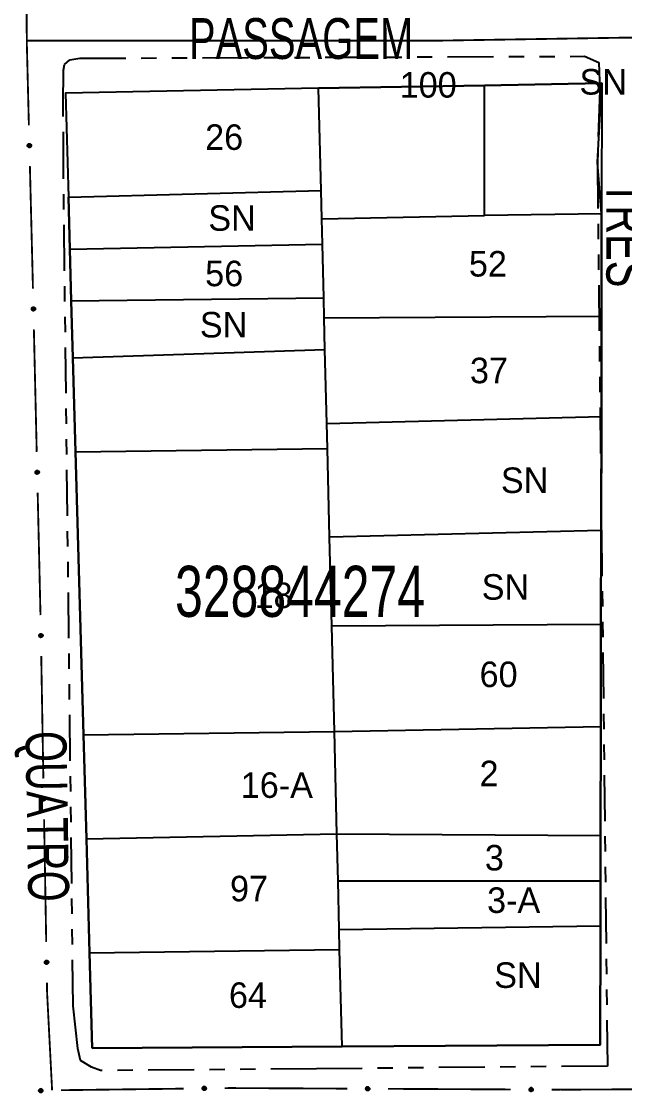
# Model space of a CAD drawing. Extents: x 203604 to 204690, y 4848469 to 4850418.
# Drawn here: x 204413.1 to 204472.2, y 4848730.3 to 4848835.2 of the extents above; entities that cross this region are included whole.
import ezdxf
from ezdxf.enums import TextEntityAlignment as Align

# ---------------------------------------------------------------- set-up
doc = ezdxf.new("R2010")
doc.units = 0
doc.header["$LTSCALE"] = 1.5
doc.header["$MEASUREMENT"] = 0
doc.linetypes.add('TRACO_25', pattern=[8, 3, -1, 1, -1, 1, -1])
for name, color, linetype in [('CD_MALHA_LOTES', 7, 'CONTINUOUS'), ('CD_TXT_QUADRA', 2, 'CONTINUOUS'), ('RU-QUADRA', 210, 'CONTINUOUS'), ('SV-EIXO-RUA-N-PAV', 6, 'CONTINUOUS'), ('SV-RUA-NAO-PAV', 7, 'CONTINUOUS'), ('SV-TXT-RUA-N-PAV', 7, 'CONTINUOUS'), ('Th_NmrPort', 7, 'CONTINUOUS')]:
    doc.layers.add(name, color=color, linetype=linetype)
doc.styles.add('ARIAL', font='ARIAL.SHX')

msp = doc.modelspace()

# ---------------------------------------------------------------- linework, layer by layer
at = {"layer": 'CD_MALHA_LOTES', "linetype": 'Continuous', "flags": 128}
for points in [[(204458.47, 4848828.95), (204469.95, 4848829.16)], [(204469.95, 4848829.16), (204469.93, 4848816.36)], [(204442.23, 4848828.67), (204417.45, 4848828.18)], [(204417.45, 4848828.18), (204417.74, 4848818.01)], [(204442.23, 4848828.67), (204458.47, 4848828.95)], [(204442.47, 4848818.65), (204442.23, 4848828.67)], [(204458.47, 4848816.2), (204458.47, 4848828.95)], [(204417.74, 4848818.01), (204442.47, 4848818.65)], [(204442.54, 4848815.87), (204442.47, 4848818.65)], [(204417.88, 4848812.92), (204417.74, 4848818.01)], [(204442.54, 4848815.87), (204458.47, 4848816.2)], [(204442.6, 4848813.4), (204442.54, 4848815.87)], [(204469.93, 4848816.36), (204458.47, 4848816.2)], [(204469.93, 4848816.36), (204469.91, 4848806.35)], [(204417.88, 4848812.92), (204442.6, 4848813.4)], [(204442.73, 4848808.15), (204442.6, 4848813.4)], [(204418.02, 4848807.84), (204417.88, 4848812.92)], [(204418.02, 4848807.84), (204442.73, 4848808.15)], [(204442.78, 4848806.18), (204442.73, 4848808.15)], [(204418.18, 4848802.26), (204418.02, 4848807.84)], [(204442.78, 4848806.18), (204469.91, 4848806.35)], [(204442.85, 4848803.07), (204442.78, 4848806.18)], [(204469.91, 4848806.35), (204469.9, 4848796.51)], [(204418.18, 4848802.26), (204442.85, 4848803.07)], [(204443.03, 4848795.85), (204442.85, 4848803.07)], [(204418.44, 4848793.07), (204418.18, 4848802.26)], [(204443.03, 4848795.85), (204469.9, 4848796.51)], [(204443.09, 4848793.38), (204443.03, 4848795.85)], [(204469.9, 4848796.51), (204469.88, 4848785.35)], [(204418.44, 4848793.07), (204443.09, 4848793.38)], [(204419.21, 4848765.34), (204418.44, 4848793.07)], [(204443.3, 4848784.7), (204443.09, 4848793.38)], [(204469.88, 4848785.35), (204443.3, 4848784.7)], [(204469.88, 4848785.35), (204469.86, 4848776.16)], [(204443.51, 4848776), (204443.3, 4848784.7)], [(204469.86, 4848776.16), (204443.51, 4848776)], [(204443.77, 4848765.66), (204443.51, 4848776)], [(204469.86, 4848776.16), (204469.84, 4848766.16)], [(204419.21, 4848765.34), (204443.77, 4848765.66)], [(204419.5, 4848755.16), (204419.21, 4848765.34)], [(204443.77, 4848765.66), (204469.84, 4848766.16)], [(204444.01, 4848755.66), (204443.77, 4848765.66)], [(204469.84, 4848766.16), (204469.83, 4848755.49)], [(204419.5, 4848755.16), (204444.01, 4848755.66)], [(204419.81, 4848744), (204419.5, 4848755.16)], [(204444.01, 4848755.66), (204469.83, 4848755.49)], [(204444.13, 4848751.06), (204444.01, 4848755.66)], [(204469.83, 4848755.49), (204469.82, 4848751.06)], [(204444.24, 4848746.29), (204444.13, 4848751.06)], [(204444.13, 4848751.06), (204469.82, 4848751.06)], [(204469.82, 4848751.06), (204469.81, 4848746.63)], [(204444.24, 4848746.29), (204469.81, 4848746.63)], [(204444.29, 4848744.33), (204444.24, 4848746.29)], [(204469.81, 4848746.63), (204469.79, 4848734.98)], [(204419.81, 4848744), (204444.29, 4848744.33)], [(204444.52, 4848734.82), (204444.29, 4848744.33)], [(204420.08, 4848734.65), (204419.81, 4848744)], [(204444.52, 4848734.82), (204420.08, 4848734.65)], [(204469.79, 4848734.98), (204444.52, 4848734.82)]]:
    msp.add_lwpolyline(points, dxfattribs=at)
at = {"layer": 'RU-QUADRA', "linetype": 'Continuous', "flags": 128}
msp.add_lwpolyline([(204420.08, 4848734.65), (204444.52, 4848734.82), (204469.79, 4848734.98), (204469.81, 4848746.63), (204469.82, 4848751.06), (204469.83, 4848755.49), (204469.84, 4848766.16), (204469.86, 4848776.16), (204469.88, 4848785.35), (204469.9, 4848796.51), (204469.91, 4848806.35), (204469.93, 4848816.36), (204469.52, 4848821.4), (204469.95, 4848829.16), (204458.47, 4848828.95), (204442.23, 4848828.67), (204417.45, 4848828.18), (204417.74, 4848818.01), (204417.88, 4848812.92), (204418.02, 4848807.84), (204418.18, 4848802.26), (204418.44, 4848793.07), (204419.21, 4848765.34), (204419.5, 4848755.16), (204419.81, 4848744)], close=True, dxfattribs=at)
at = {"layer": 'SV-EIXO-RUA-N-PAV', "const_width": 0.18}
for points in [[(204413.663624, 4848837.049675), (204413.668766, 4848834.049679)], [(204413.668766, 4848834.049679), (204413.67, 4848833.33)], [(204413.67, 4848833.33), (204413.876676, 4848825.05226)], [(204413.976516, 4848821.053506), (204414.226115, 4848811.056622)], [(204414.226115, 4848811.056622), (204414.25, 4848810.1)], [(204414.25, 4848810.1), (204414.274093, 4848809.057198)], [(204414.366486, 4848805.058265), (204414.643663, 4848793.061467)], [(204414.736055, 4848789.062534), (204415.013232, 4848777.065736)], [(204415.086861, 4848773.066423), (204415.295266, 4848761.068233)], [(204415.364735, 4848757.068836), (204415.57314, 4848745.070646)], [(204415.642609, 4848741.071249), (204415.659976, 4848740.0714)], [(204415.659976, 4848740.0714), (204415.66, 4848740.07)], [(204415.66, 4848740.07), (204416.121584, 4848731.083247)], [(204416.121584, 4848731.083247), (204416.15, 4848730.53)], [(204429.034278, 4848730.692529), (204417.035232, 4848730.541159)], [(204433.59, 4848730.75), (204433.033959, 4848730.742985)], [(204434.03391, 4848730.74782), (204433.59, 4848730.75)], [(204445.033775, 4848730.69329), (204434.03391, 4848730.74782)], [(204461.033578, 4848730.613975), (204449.033726, 4848730.673462)], [(204465.87, 4848730.59), (204465.033529, 4848730.594147)], [(204466.033516, 4848730.590847), (204465.87, 4848730.59)], [(204473.43, 4848730.63), (204466.033516, 4848730.590847)]]:
    msp.add_lwpolyline(points, dxfattribs=at)
at = {"layer": 'SV-EIXO-RUA-N-PAV', "linetype": 'TRACO_25', "const_width": 0.18, "flags": 128}
msp.add_lwpolyline([(204413.67, 4848833.33), (204453.77, 4848833.33), (204472.4, 4848833.63), (204484.58, 4848833.63), (204514.7, 4848833.83), (204529.32, 4848834.08), (204534.21, 4848834.23), (204567.8, 4848834.13), (204586.41, 4848834.59), (204599.31, 4848835.23), (204620.81, 4848835.82), (204632.53, 4848835.82), (204637, 4848834.8)], dxfattribs=at)
at = {"layer": 'SV-EIXO-RUA-N-PAV'}
for points in [[(204414.033056, 4848823.199266), (204414.068966, 4848823.166062), (204414.093039, 4848823.130182), (204414.104504, 4848823.094477), (204414.106408, 4848823.060284), (204414.104416, 4848823.025083), (204414.094578, 4848822.990037), (204414.075042, 4848822.953558), (204414.041987, 4848822.917302), (204414.00361, 4848822.895057), (204413.969207, 4848822.881944), (204413.933666, 4848822.877906), (204413.899503, 4848822.880414), (204413.863437, 4848822.891837), (204413.826662, 4848822.911995), (204413.791009, 4848822.946116), (204413.76765, 4848822.981454), (204413.757468, 4848823.016281), (204413.753634, 4848823.052036), (204413.756098, 4848823.087949), (204413.765954, 4848823.122296), (204413.786317, 4848823.159285), (204413.820461, 4848823.194028), (204413.85544, 4848823.217729), (204413.890114, 4848823.228398), (204413.925401, 4848823.231379), (204413.960731, 4848823.229811), (204413.996373, 4848823.221388), (204414.033056, 4848823.199266)], [(204414.427022, 4848807.203917), (204414.46287, 4848807.170646), (204414.486876, 4848807.134721), (204414.498274, 4848807.098994), (204414.500115, 4848807.064798), (204414.498057, 4848807.029601), (204414.488154, 4848806.994573), (204414.46855, 4848806.95813), (204414.435427, 4848806.921935), (204414.397009, 4848806.899762), (204414.362581, 4848806.886713), (204414.327034, 4848806.882741), (204414.292875, 4848806.885313), (204414.25683, 4848806.896803), (204414.220093, 4848806.91703), (204414.184504, 4848806.951217), (204414.16121, 4848806.986599), (204414.151093, 4848807.021444), (204414.147326, 4848807.057207), (204414.149857, 4848807.093115), (204414.159777, 4848807.127443), (204414.180209, 4848807.164395), (204414.214417, 4848807.199074), (204414.24944, 4848807.22271), (204414.284135, 4848807.233314), (204414.319427, 4848807.23623), (204414.354754, 4848807.234595), (204414.390379, 4848807.226106), (204414.427022, 4848807.203917)], [(204414.796591, 4848791.208185), (204414.832439, 4848791.174914), (204414.856446, 4848791.138989), (204414.867844, 4848791.103263), (204414.869684, 4848791.069066), (204414.867627, 4848791.03387), (204414.857723, 4848790.998841), (204414.83812, 4848790.962399), (204414.804997, 4848790.926204), (204414.766579, 4848790.904031), (204414.732151, 4848790.890982), (204414.696603, 4848790.88701), (204414.662445, 4848790.889582), (204414.6264, 4848790.901072), (204414.589663, 4848790.921299), (204414.554074, 4848790.955486), (204414.53078, 4848790.990868), (204414.520663, 4848791.025713), (204414.516895, 4848791.061476), (204414.519427, 4848791.097384), (204414.529346, 4848791.131712), (204414.549778, 4848791.168664), (204414.583987, 4848791.203343), (204414.61901, 4848791.226978), (204414.653704, 4848791.237583), (204414.688996, 4848791.240499), (204414.724323, 4848791.238864), (204414.759949, 4848791.230375), (204414.796591, 4848791.208185)], [(204415.159696, 4848775.211692), (204415.195352, 4848775.178216), (204415.219152, 4848775.142154), (204415.230345, 4848775.106363), (204415.23199, 4848775.072157), (204415.22973, 4848775.036972), (204415.219626, 4848775.002001), (204415.199814, 4848774.965672), (204415.166485, 4848774.929667), (204415.12794, 4848774.907715), (204415.093438, 4848774.894864), (204415.057868, 4848774.891095), (204415.023725, 4848774.893863), (204414.987746, 4848774.90556), (204414.951126, 4848774.925997), (204414.915733, 4848774.960387), (204414.892643, 4848774.995902), (204414.882725, 4848775.030805), (204414.879163, 4848775.066588), (204414.8819, 4848775.102481), (204414.892017, 4848775.136752), (204414.91266, 4848775.173586), (204414.947066, 4848775.208069), (204414.982225, 4848775.231503), (204415.016979, 4848775.241908), (204415.052287, 4848775.244622), (204415.087605, 4848775.242785), (204415.123181, 4848775.234091), (204415.159696, 4848775.211692)], [(204415.437569, 4848759.214105), (204415.473226, 4848759.180629), (204415.497026, 4848759.144567), (204415.508219, 4848759.108776), (204415.509863, 4848759.07457), (204415.507604, 4848759.039385), (204415.4975, 4848759.004414), (204415.477688, 4848758.968085), (204415.444358, 4848758.932081), (204415.405814, 4848758.910128), (204415.371312, 4848758.897277), (204415.335742, 4848758.893508), (204415.301599, 4848758.896276), (204415.26562, 4848758.907973), (204415.228999, 4848758.92841), (204415.193607, 4848758.9628), (204415.170517, 4848758.998315), (204415.160599, 4848759.033218), (204415.157037, 4848759.069001), (204415.159774, 4848759.104894), (204415.16989, 4848759.139165), (204415.190534, 4848759.175999), (204415.22494, 4848759.210482), (204415.260098, 4848759.233916), (204415.294853, 4848759.244321), (204415.330161, 4848759.247035), (204415.365478, 4848759.245198), (204415.401055, 4848759.236504), (204415.437569, 4848759.214105)], [(204415.715443, 4848743.216518), (204415.7511, 4848743.183042), (204415.7749, 4848743.14698), (204415.786093, 4848743.111189), (204415.787737, 4848743.076983), (204415.785478, 4848743.041798), (204415.775374, 4848743.006827), (204415.755562, 4848742.970498), (204415.722232, 4848742.934494), (204415.683687, 4848742.912541), (204415.649185, 4848742.89969), (204415.613615, 4848742.895921), (204415.579472, 4848742.898689), (204415.543494, 4848742.910386), (204415.506873, 4848742.930823), (204415.471481, 4848742.965213), (204415.44839, 4848743.000728), (204415.438473, 4848743.035631), (204415.434911, 4848743.071414), (204415.437648, 4848743.107307), (204415.447764, 4848743.141578), (204415.468408, 4848743.178412), (204415.502814, 4848743.212895), (204415.537972, 4848743.236329), (204415.572727, 4848743.246734), (204415.608035, 4848743.249448), (204415.643352, 4848743.247611), (204415.678928, 4848743.238917), (204415.715443, 4848743.216518)], [(204415.183947, 4848730.382577), (204415.151234, 4848730.346219), (204415.115685, 4848730.32166), (204415.080139, 4848730.309712), (204415.045975, 4848730.307343), (204415.01075, 4848730.308857), (204414.975573, 4848730.318218), (204414.938832, 4848730.337256), (204414.90213, 4848730.369815), (204414.879366, 4848730.407886), (204414.865787, 4848730.442108), (204414.861266, 4848730.477591), (204414.863309, 4848730.511785), (204414.874242, 4848730.548003), (204414.893898, 4848730.585048), (204414.927531, 4848730.621161), (204414.962549, 4848730.644999), (204414.997234, 4848730.655653), (204415.032934, 4848730.659972), (204415.068877, 4848730.657996), (204415.103354, 4848730.648608), (204415.140617, 4848730.62875), (204415.175821, 4848730.595081), (204415.199995, 4848730.560427), (204415.211134, 4848730.525901), (204415.214595, 4848730.490658), (204415.213506, 4848730.45531), (204415.205568, 4848730.419557), (204415.183947, 4848730.382577)], [(204431.179176, 4848730.609498), (204431.145531, 4848730.574001), (204431.109356, 4848730.550372), (204431.073513, 4848730.539349), (204431.039299, 4848730.537868), (204431.004125, 4848730.540294), (204430.969203, 4848730.550565), (204430.932968, 4848730.570549), (204430.897123, 4848730.60405), (204430.875353, 4848730.642698), (204430.862666, 4848730.677261), (204430.859067, 4848730.712848), (204430.861997, 4848730.746978), (204430.873865, 4848730.7829), (204430.894476, 4848730.819423), (204430.929034, 4848730.854652), (204430.964658, 4848730.877573), (204430.999607, 4848730.887325), (204431.035407, 4848730.890717), (204431.071287, 4848730.887809), (204431.105509, 4848730.87753), (204431.142245, 4848730.856712), (204431.176564, 4848730.822142), (204431.19983, 4848730.786872), (204431.21007, 4848730.752069), (204431.212616, 4848730.716748), (204431.210611, 4848730.68144), (204431.201749, 4848730.645905), (204431.179176, 4848730.609498)], [(204447.176883, 4848730.572585), (204447.14262, 4848730.537684), (204447.106035, 4848730.514695), (204447.070003, 4848730.504304), (204447.035769, 4848730.503423), (204447.000643, 4848730.506468), (204446.965907, 4848730.51735), (204446.930029, 4848730.537968), (204446.894777, 4848730.572093), (204446.87369, 4848730.611118), (204446.861613, 4848730.645898), (204446.858639, 4848730.681544), (204446.862168, 4848730.715617), (204446.874666, 4848730.751325), (204446.895915, 4848730.78748), (204446.931087, 4848730.822096), (204446.967108, 4848730.844388), (204447.002224, 4848730.853524), (204447.038078, 4848730.856286), (204447.073901, 4848730.852749), (204447.107937, 4848730.84187), (204447.144301, 4848730.820409), (204447.178007, 4848730.785242), (204447.200651, 4848730.749569), (204447.210278, 4848730.714591), (204447.212202, 4848730.679231), (204447.209577, 4848730.643963), (204447.200092, 4848730.60859), (204447.176883, 4848730.572585)], [(204463.176687, 4848730.49327), (204463.142423, 4848730.458369), (204463.105839, 4848730.43538), (204463.069807, 4848730.424989), (204463.035572, 4848730.424108), (204463.000447, 4848730.427152), (204462.96571, 4848730.438035), (204462.929832, 4848730.458653), (204462.894581, 4848730.492778), (204462.873494, 4848730.531803), (204462.861416, 4848730.566583), (204462.858443, 4848730.602228), (204462.861972, 4848730.636301), (204462.874469, 4848730.67201), (204462.895718, 4848730.708165), (204462.93089, 4848730.742781), (204462.966911, 4848730.765073), (204463.002027, 4848730.774209), (204463.037881, 4848730.776971), (204463.073704, 4848730.773434), (204463.107741, 4848730.762555), (204463.144105, 4848730.741094), (204463.177811, 4848730.705927), (204463.200454, 4848730.670254), (204463.210081, 4848730.635276), (204463.212006, 4848730.599916), (204463.209381, 4848730.564648), (204463.199895, 4848730.529275), (204463.176687, 4848730.49327)]]:
    msp.add_lwpolyline(points, close=True, dxfattribs=at)
for points in [[(204413.756098, 4848823.087949), (204413.76765, 4848822.981454)], [(204413.76177, 4848823.1008), (204413.77868, 4848822.970187)], [(204413.765954, 4848823.122296), (204413.791009, 4848822.946116)], [(204413.778652, 4848823.135345), (204413.808178, 4848822.9368)], [(204413.786317, 4848823.159285), (204413.826662, 4848822.911995)], [(204413.805014, 4848823.172857), (204413.844462, 4848822.904947)], [(204413.820461, 4848823.194028), (204413.863437, 4848822.891837)], [(204413.837003, 4848823.203684), (204413.880303, 4848822.890827)], [(204413.85544, 4848823.217729), (204413.899503, 4848822.880414)], [(204413.872095, 4848823.219575), (204413.916008, 4848822.882164)], [(204413.890114, 4848823.228398), (204413.933666, 4848822.877906)], [(204413.907391, 4848823.227281), (204413.94878, 4848822.881617)], [(204413.925401, 4848823.231379), (204413.969207, 4848822.881944)], [(204413.944256, 4848823.226836), (204413.988067, 4848822.893518)], [(204413.960731, 4848823.229811), (204414.00361, 4848822.895057)], [(204413.978529, 4848823.220867), (204414.023125, 4848822.910773)], [(204413.996373, 4848823.221388), (204414.041987, 4848822.917302)], [(204414.012938, 4848823.209442), (204414.056546, 4848822.938906)], [(204414.033056, 4848823.199266), (204414.075042, 4848822.953558)], [(204414.051882, 4848823.180385), (204414.084204, 4848822.97918)], [(204414.068966, 4848823.166062), (204414.094578, 4848822.990037)], [(204414.082777, 4848823.145668), (204414.09829, 4848823.016385)], [(204414.093039, 4848823.130182), (204414.104416, 4848823.025083)], [(204414.149857, 4848807.093115), (204414.16121, 4848806.986599)], [(204414.155553, 4848807.105955), (204414.17222, 4848806.975311)], [(204414.159777, 4848807.127443), (204414.184504, 4848806.951217)], [(204414.172499, 4848807.140469), (204414.201655, 4848806.941869)], [(204414.180209, 4848807.164395), (204414.220093, 4848806.91703)], [(204414.198931, 4848807.177931), (204414.23788, 4848806.909949)], [(204414.214417, 4848807.199074), (204414.25683, 4848806.896803)], [(204414.230977, 4848807.208699), (204414.273695, 4848806.895762)], [(204414.24944, 4848807.22271), (204414.292875, 4848806.885313)], [(204414.266099, 4848807.224524), (204414.309383, 4848806.887033)], [(204414.284135, 4848807.233314), (204414.327034, 4848806.882741)], [(204414.301409, 4848807.232165), (204414.342155, 4848806.886425)], [(204414.319427, 4848807.23623), (204414.362581, 4848806.886713)], [(204414.338273, 4848807.231652), (204414.381463, 4848806.898252)], [(204414.354754, 4848807.234595), (204414.397009, 4848806.899762)], [(204414.372535, 4848807.225619), (204414.416553, 4848806.915442)], [(204414.390379, 4848807.226106), (204414.435427, 4848806.921935)], [(204414.406922, 4848807.214129), (204414.450027, 4848806.943513)], [(204414.427022, 4848807.203917), (204414.46855, 4848806.95813)], [(204414.445812, 4848807.185), (204414.47776, 4848806.983735)], [(204414.46287, 4848807.170646), (204414.488154, 4848806.994573)], [(204414.476643, 4848807.150226), (204414.491915, 4848807.020914)], [(204414.486876, 4848807.134721), (204414.498057, 4848807.029601)], [(204414.519427, 4848791.097384), (204414.53078, 4848790.990868)], [(204414.525122, 4848791.110224), (204414.54179, 4848790.97958)], [(204414.529346, 4848791.131712), (204414.554074, 4848790.955486)], [(204414.542068, 4848791.144737), (204414.571225, 4848790.946138)], [(204414.549778, 4848791.168664), (204414.589663, 4848790.921299)], [(204414.568501, 4848791.1822), (204414.607449, 4848790.914217)], [(204414.583987, 4848791.203343), (204414.6264, 4848790.901072)], [(204414.600547, 4848791.212968), (204414.643264, 4848790.900031)], [(204414.61901, 4848791.226978), (204414.662445, 4848790.889582)], [(204414.635668, 4848791.228793), (204414.678953, 4848790.891301)], [(204414.653704, 4848791.237583), (204414.696603, 4848790.88701)], [(204414.670979, 4848791.236433), (204414.711724, 4848790.890694)], [(204414.688996, 4848791.240499), (204414.732151, 4848790.890982)], [(204414.707843, 4848791.23592), (204414.751033, 4848790.902521)], [(204414.724323, 4848791.238864), (204414.766579, 4848790.904031)], [(204414.742104, 4848791.229887), (204414.786123, 4848790.91971)], [(204414.759949, 4848791.230375), (204414.804997, 4848790.926204)], [(204414.776492, 4848791.218398), (204414.819596, 4848790.947781)], [(204414.796591, 4848791.208185), (204414.83812, 4848790.962399)], [(204414.815382, 4848791.189269), (204414.847329, 4848790.988004)], [(204414.832439, 4848791.174914), (204414.857723, 4848790.998841)], [(204414.846213, 4848791.154494), (204414.861484, 4848791.025183)], [(204414.856446, 4848791.138989), (204414.867627, 4848791.03387)], [(204414.8819, 4848775.102481), (204414.892643, 4848774.995902)], [(204414.887669, 4848775.115288), (204414.903587, 4848774.984551)], [(204414.892017, 4848775.136752), (204414.915733, 4848774.960387)], [(204414.904813, 4848775.149704), (204414.932831, 4848774.950941)], [(204414.91266, 4848775.173586), (204414.951126, 4848774.925997)], [(204414.931459, 4848775.187015), (204414.968872, 4848774.918813)], [(204414.947066, 4848775.208069), (204414.987746, 4848774.90556)], [(204414.963682, 4848775.217598), (204415.004604, 4848774.904422)], [(204414.982225, 4848775.231503), (204415.023725, 4848774.893863)], [(204414.998893, 4848775.233222), (204415.040243, 4848774.895488)], [(204415.016979, 4848775.241908), (204415.057868, 4848774.891095)], [(204415.034247, 4848775.24066), (204415.07301, 4848774.894692)], [(204415.052287, 4848775.244622), (204415.093438, 4848774.894864)], [(204415.071107, 4848775.239935), (204415.112385, 4848774.906294)], [(204415.087605, 4848775.242785), (204415.12794, 4848774.907715)], [(204415.105334, 4848775.233706), (204415.147573, 4848774.923282)], [(204415.123181, 4848775.234091), (204415.166485, 4848774.929667)], [(204415.139655, 4848775.22202), (204415.181207, 4848774.951161)], [(204415.159696, 4848775.211692), (204415.199814, 4848774.965672)], [(204415.178377, 4848775.192668), (204415.209171, 4848774.991223)], [(204415.195352, 4848775.178216), (204415.219626, 4848775.002001)], [(204415.209008, 4848775.157717), (204415.223538, 4848775.028321)], [(204415.219152, 4848775.142154), (204415.22973, 4848775.036972)], [(204415.159774, 4848759.104894), (204415.170517, 4848758.998315)], [(204415.165543, 4848759.117701), (204415.181461, 4848758.986964)], [(204415.16989, 4848759.139165), (204415.193607, 4848758.9628)], [(204415.182687, 4848759.152117), (204415.210704, 4848758.953354)], [(204415.190534, 4848759.175999), (204415.228999, 4848758.92841)], [(204415.209333, 4848759.189428), (204415.246745, 4848758.921226)], [(204415.22494, 4848759.210482), (204415.26562, 4848758.907973)], [(204415.241555, 4848759.220012), (204415.282478, 4848758.906835)], [(204415.260098, 4848759.233916), (204415.301599, 4848758.896276)], [(204415.276767, 4848759.235635), (204415.318116, 4848758.897901)], [(204415.294853, 4848759.244321), (204415.335742, 4848758.893508)], [(204415.312121, 4848759.243073), (204415.350884, 4848758.897105)], [(204415.330161, 4848759.247035), (204415.371312, 4848758.897277)], [(204415.348981, 4848759.242348), (204415.390259, 4848758.908707)], [(204415.365478, 4848759.245198), (204415.405814, 4848758.910128)], [(204415.383207, 4848759.236119), (204415.425447, 4848758.925695)], [(204415.401055, 4848759.236504), (204415.444358, 4848758.932081)], [(204415.417529, 4848759.224433), (204415.459081, 4848758.953574)], [(204415.437569, 4848759.214105), (204415.477688, 4848758.968085)], [(204415.456251, 4848759.195081), (204415.487044, 4848758.993637)], [(204415.473226, 4848759.180629), (204415.4975, 4848759.004414)], [(204415.486882, 4848759.160131), (204415.501412, 4848759.030734)], [(204415.497026, 4848759.144567), (204415.507604, 4848759.039385)], [(204415.437648, 4848743.107307), (204415.44839, 4848743.000728)], [(204415.443417, 4848743.120114), (204415.459335, 4848742.989377)], [(204415.447764, 4848743.141578), (204415.471481, 4848742.965213)], [(204415.46056, 4848743.15453), (204415.488578, 4848742.955767)], [(204415.468408, 4848743.178412), (204415.506873, 4848742.930823)], [(204415.487207, 4848743.191841), (204415.524619, 4848742.923639)], [(204415.502814, 4848743.212895), (204415.543494, 4848742.910386)], [(204415.519429, 4848743.222425), (204415.560352, 4848742.909248)], [(204415.537972, 4848743.236329), (204415.579472, 4848742.898689)], [(204415.554641, 4848743.238048), (204415.59599, 4848742.900314)], [(204415.572727, 4848743.246734), (204415.613615, 4848742.895921)], [(204415.589994, 4848743.245486), (204415.628757, 4848742.899518)], [(204415.608035, 4848743.249448), (204415.649185, 4848742.89969)], [(204415.626855, 4848743.244762), (204415.668133, 4848742.91112)], [(204415.643352, 4848743.247611), (204415.683687, 4848742.912541)], [(204415.661081, 4848743.238532), (204415.703321, 4848742.928108)], [(204415.678928, 4848743.238917), (204415.722232, 4848742.934494)], [(204415.695402, 4848743.226846), (204415.736955, 4848742.955987)], [(204415.715443, 4848743.216518), (204415.755562, 4848742.970498)], [(204415.734124, 4848743.197495), (204415.764918, 4848742.99605)], [(204415.7511, 4848743.183042), (204415.775374, 4848743.006827)], [(204415.764756, 4848743.162544), (204415.779286, 4848743.033147)], [(204415.7749, 4848743.14698), (204415.785478, 4848743.041798)], [(204415.211134, 4848730.525901), (204414.861266, 4848730.477591)], [(204415.199995, 4848730.560427), (204414.863309, 4848730.511785)], [(204415.210252, 4848730.508611), (204414.865183, 4848730.462528)], [(204415.202067, 4848730.543799), (204414.865284, 4848730.495305)], [(204415.185701, 4848730.578672), (204414.873461, 4848730.531124)], [(204415.175821, 4848730.595081), (204414.874242, 4848730.548003)], [(204415.154441, 4848730.610239), (204414.887092, 4848730.567154)], [(204415.140617, 4848730.62875), (204414.893898, 4848730.585048)], [(204415.116575, 4848730.636089), (204414.918449, 4848730.603868)], [(204415.103354, 4848730.648608), (204414.927531, 4848730.621161)], [(204415.081803, 4848730.6525), (204414.951432, 4848730.633816)], [(204415.068877, 4848730.657996), (204414.962549, 4848730.644999)], [(204431.21007, 4848730.752069), (204430.859067, 4848730.712848)], [(204431.19983, 4848730.786872), (204430.861997, 4848730.746978)], [(204431.20874, 4848730.734807), (204430.862592, 4848730.697689)], [(204431.212616, 4848730.716748), (204430.862666, 4848730.677261)], [(204431.20147, 4848730.770196), (204430.863543, 4848730.730453)], [(204431.186014, 4848730.805481), (204430.872647, 4848730.766048)], [(204431.176564, 4848730.822142), (204430.873865, 4848730.7829)], [(204431.20784, 4848730.697951), (204430.874006, 4848730.658259)], [(204431.210611, 4848730.68144), (204430.875353, 4848730.642698)], [(204431.155584, 4848730.837849), (204430.887208, 4848730.801712)], [(204431.201449, 4848730.663754), (204430.890827, 4848730.622991)], [(204431.142245, 4848730.856712), (204430.894476, 4848730.819423)], [(204431.201749, 4848730.645905), (204430.897123, 4848730.60405)], [(204431.189599, 4848730.629489), (204430.918546, 4848730.589225)], [(204431.118401, 4848730.864672), (204430.919506, 4848730.8376)], [(204431.105509, 4848730.87753), (204430.929034, 4848730.854652)], [(204431.179176, 4848730.609498), (204430.932968, 4848730.570549)], [(204431.084067, 4848730.881979), (204430.953255, 4848730.866683)], [(204431.160064, 4848730.590907), (204430.958475, 4848730.561071)], [(204431.071287, 4848730.887809), (204430.964658, 4848730.877573)], [(204431.145531, 4848730.574001), (204430.969203, 4848730.550565)], [(204431.124968, 4848730.560442), (204430.995503, 4848730.546527)], [(204431.109356, 4848730.550372), (204431.004125, 4848730.540294)], [(204447.210278, 4848730.714591), (204446.858639, 4848730.681544)], [(204447.212202, 4848730.679231), (204446.861613, 4848730.645898)], [(204447.208644, 4848730.697355), (204446.861897, 4848730.666325)], [(204447.200651, 4848730.749569), (204446.862168, 4848730.715617)], [(204447.201998, 4848730.732866), (204446.863424, 4848730.699067)], [(204447.207097, 4848730.66052), (204446.872617, 4848730.6267)], [(204447.187164, 4848730.768418), (204446.873152, 4848730.734496)], [(204447.209577, 4848730.643963), (204446.87369, 4848730.611118)], [(204447.178007, 4848730.785242), (204446.874666, 4848730.751325)], [(204447.157307, 4848730.801315), (204446.888337, 4848730.769899)], [(204447.200105, 4848730.626442), (204446.888815, 4848730.591142)], [(204447.200092, 4848730.60859), (204446.894777, 4848730.572093)], [(204447.144301, 4848730.820409), (204446.895915, 4848730.78748)], [(204447.187656, 4848730.59239), (204446.915936, 4848730.556894)], [(204447.120601, 4848730.828787), (204446.921261, 4848730.805214)], [(204447.176883, 4848730.572585), (204446.930029, 4848730.537968)], [(204447.107937, 4848730.84187), (204446.931087, 4848730.822096)], [(204447.157447, 4848730.554332), (204446.955365, 4848730.528043)], [(204447.086576, 4848730.846695), (204446.955516, 4848730.833699)], [(204447.14262, 4848730.537684), (204446.965907, 4848730.51735)], [(204447.073901, 4848730.852749), (204446.967108, 4848730.844388)], [(204447.121821, 4848730.524489), (204446.992132, 4848730.512851)], [(204447.106035, 4848730.514695), (204447.000643, 4848730.506468)], [(204463.210081, 4848730.635276), (204462.858443, 4848730.602228)], [(204463.212006, 4848730.599916), (204462.861416, 4848730.566583)], [(204463.208448, 4848730.61804), (204462.861701, 4848730.58701)], [(204463.200454, 4848730.670254), (204462.861972, 4848730.636301)], [(204463.201801, 4848730.653551), (204462.863228, 4848730.619752)], [(204463.2069, 4848730.581205), (204462.872421, 4848730.547385)], [(204463.186967, 4848730.689103), (204462.872955, 4848730.655181)], [(204463.209381, 4848730.564648), (204462.873494, 4848730.531803)], [(204463.177811, 4848730.705927), (204462.874469, 4848730.67201)], [(204463.15711, 4848730.722), (204462.88814, 4848730.690584)], [(204463.199909, 4848730.547126), (204462.888619, 4848730.511827)], [(204463.199895, 4848730.529275), (204462.894581, 4848730.492778)], [(204463.144105, 4848730.741094), (204462.895718, 4848730.708165)], [(204463.187459, 4848730.513075), (204462.91574, 4848730.477579)], [(204463.120404, 4848730.749472), (204462.921064, 4848730.725899)], [(204463.107741, 4848730.762555), (204462.93089, 4848730.742781)], [(204463.086379, 4848730.76738), (204462.955319, 4848730.754384)], [(204463.073704, 4848730.773434), (204462.966911, 4848730.765073)], [(204415.214595, 4848730.490658), (204414.865787, 4848730.442108)], [(204415.210308, 4848730.471743), (204414.877616, 4848730.423407)], [(204415.213506, 4848730.45531), (204414.879366, 4848730.407886)], [(204415.204805, 4848730.437393), (204414.895345, 4848730.388587)], [(204415.205568, 4848730.419557), (204414.90213, 4848730.369815)], [(204415.193848, 4848730.402832), (204414.92393, 4848730.355551)], [(204415.183947, 4848730.382577), (204414.938832, 4848730.337256)], [(204415.165324, 4848730.363496), (204414.964576, 4848730.328443)], [(204415.151234, 4848730.346219), (204414.975573, 4848730.318218)], [(204415.13103, 4848730.332132), (204415.00197, 4848730.314864)], [(204415.115685, 4848730.32166), (204415.01075, 4848730.308857)], [(204463.176687, 4848730.49327), (204462.929832, 4848730.458653)], [(204463.157251, 4848730.475017), (204462.955169, 4848730.448728)], [(204463.142423, 4848730.458369), (204462.96571, 4848730.438035)], [(204463.121625, 4848730.445174), (204462.991936, 4848730.433536)], [(204463.105839, 4848730.43538), (204463.000447, 4848730.427152)]]:
    msp.add_lwpolyline(points, dxfattribs=at)
at = {"layer": 'SV-RUA-NAO-PAV', "linetype": 'TRACO_25'}
msp.add_polyline3d([(204418.86, 4848831.61, 13.19), (204468.24, 4848831.8, 13.19), (204469.65, 4848831.18, 13.19), (204469.74, 4848828.44, 13.19), (204469.52, 4848821.4, 13.19), (204470.49, 4848732.91, 13.02), (204442.04, 4848732.63, 12.04), (204420.88, 4848732.47, 12.25), (204420.01, 4848732.78, 12.25), (204418.92, 4848733.46, 12.25), (204418.66, 4848734.61, 12.25), (204418.21, 4848738.8, 12.25), (204417.27, 4848819.9, 13.18), (204417.24, 4848827.09, 13.18), (204417.25, 4848830.45, 13.18), (204417.36, 4848830.99, 13.18), (204417.87, 4848831.47, 13.18)], close=True, dxfattribs=at)

# ---------------------------------------------------------------- texts
at = {"layer": 'CD_TXT_QUADRA', "style": 'ARIAL', "width": 0.7}
msp.add_text('328844274', height=5, dxfattribs=at).set_placement((204428.18, 4848776.9))
at = {"layer": 'SV-TXT-RUA-N-PAV', "style": 'ARIAL', "width": 0.7}
msp.add_text('PASSAGEM', height=4, dxfattribs=at).set_placement((204429.54, 4848831.54))
for s, rotation, p in [('TRÉS', 270, (204470.39, 4848819.6)), ('QUATRO', 271, (204413.54, 4848765.69))]:
    msp.add_text(s, height=4, rotation=rotation, dxfattribs=at).set_placement(p)
at = {"layer": 'Th_NmrPort', "color": 1}
for s, p in [('100', (204450.166163, 4848829.003009)), ('SN', (204467.764258, 4848829.302467)), ('26', (204431.12516, 4848823.885971)), ('SN', (204431.438364, 4848815.963416)), ('52', (204456.940958, 4848811.479999)), ('56', (204431.128364, 4848810.533416)), ('SN', (204430.608364, 4848805.513416)), ('37', (204457.040958, 4848801.029999)), ('SN', (204460.070958, 4848790.279999)), ('SN', (204458.190958, 4848779.829999)), ('18', (204435.963333, 4848779.01)), ('60', (204457.987609, 4848771.271861)), ('2', (204457.980958, 4848761.559999)), ('16-A', (204434.613333, 4848760.42)), ('3', (204458.500958, 4848753.309999)), ('97', (204433.563333, 4848750.29)), ('3-A', (204458.717609, 4848749.151861)), ('SN', (204459.413333, 4848741.81)), ('64', (204433.456667, 4848739.85))]:
    msp.add_text(s, height=2.5, dxfattribs=at).set_placement(p, align=Align.MIDDLE_LEFT)

doc.saveas('drawing.dxf')
